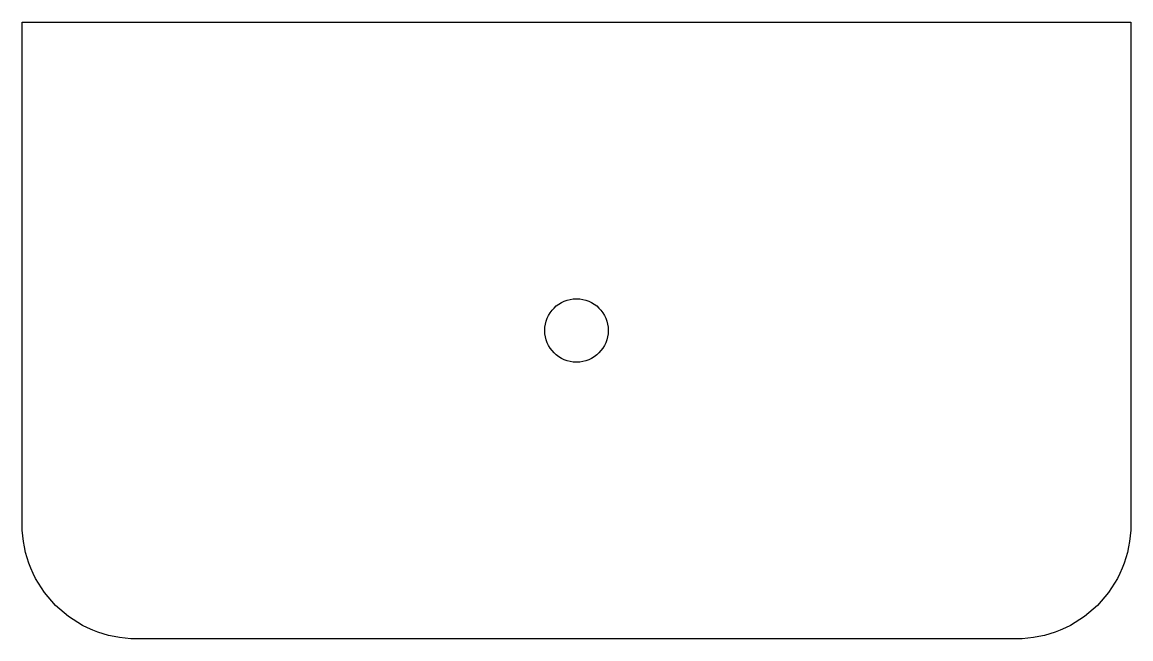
# Model space of a CAD drawing. Extents: x 0 to 262, y 0 to 146.
import ezdxf

# ---------------------------------------------------------------- set-up
doc = ezdxf.new("R2010")
doc.units = 0
doc.layers.get('0').update_dxf_attribs({"color": 2, "linetype": 'CONTINUOUS'})

msp = doc.modelspace()

# ---------------------------------------------------------------- linework, layer by layer
at = {"color": 2, "linetype": 'CONTINUOUS'}
for points in [[(0, 27), (0, 145.75), (262, 145.75), (262, 27, -0.414214), (235, 0), (27, 0, -0.414214)], [(123.5, 72.88, -1), (138.5, 72.88, -1)]]:
    msp.add_lwpolyline(points, format="xyb", close=True, dxfattribs=at)

doc.saveas('drawing.dxf')
